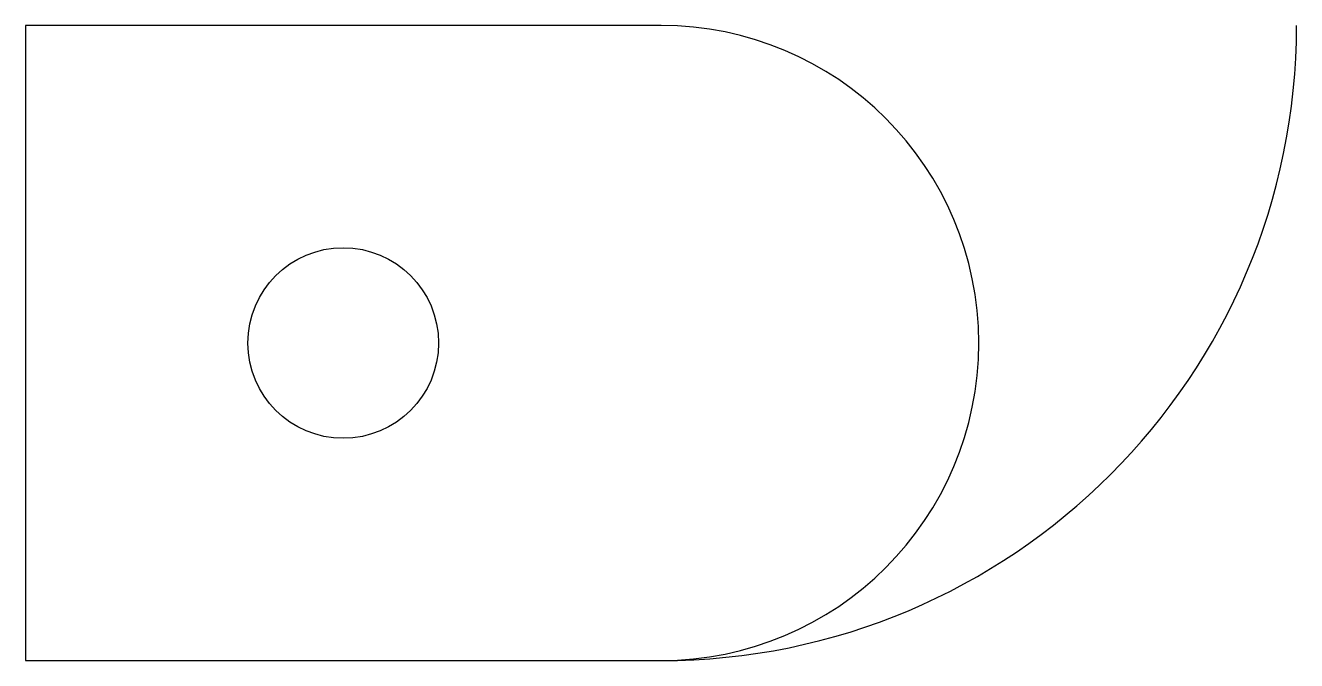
# Model space of a CAD drawing. Header units: millimetres. Extents: x 0 to 20, y 0 to 10.
import ezdxf

# ---------------------------------------------------------------- set-up
doc = ezdxf.new("R2010")
doc.units = ezdxf.units.MM
doc.header["$MEASUREMENT"] = 0

msp = doc.modelspace()

# ---------------------------------------------------------------- linework, layer by layer
msp.add_line((0, 0), (10, 0))
msp.add_lwpolyline([(0, 0), (10, 0, 1), (10, 10), (0, 10)], format="xyb", close=True)
msp.add_circle((5, 5), 1.5)
msp.add_arc((10, 10), 10, 270, 0)

doc.saveas('drawing.dxf')
